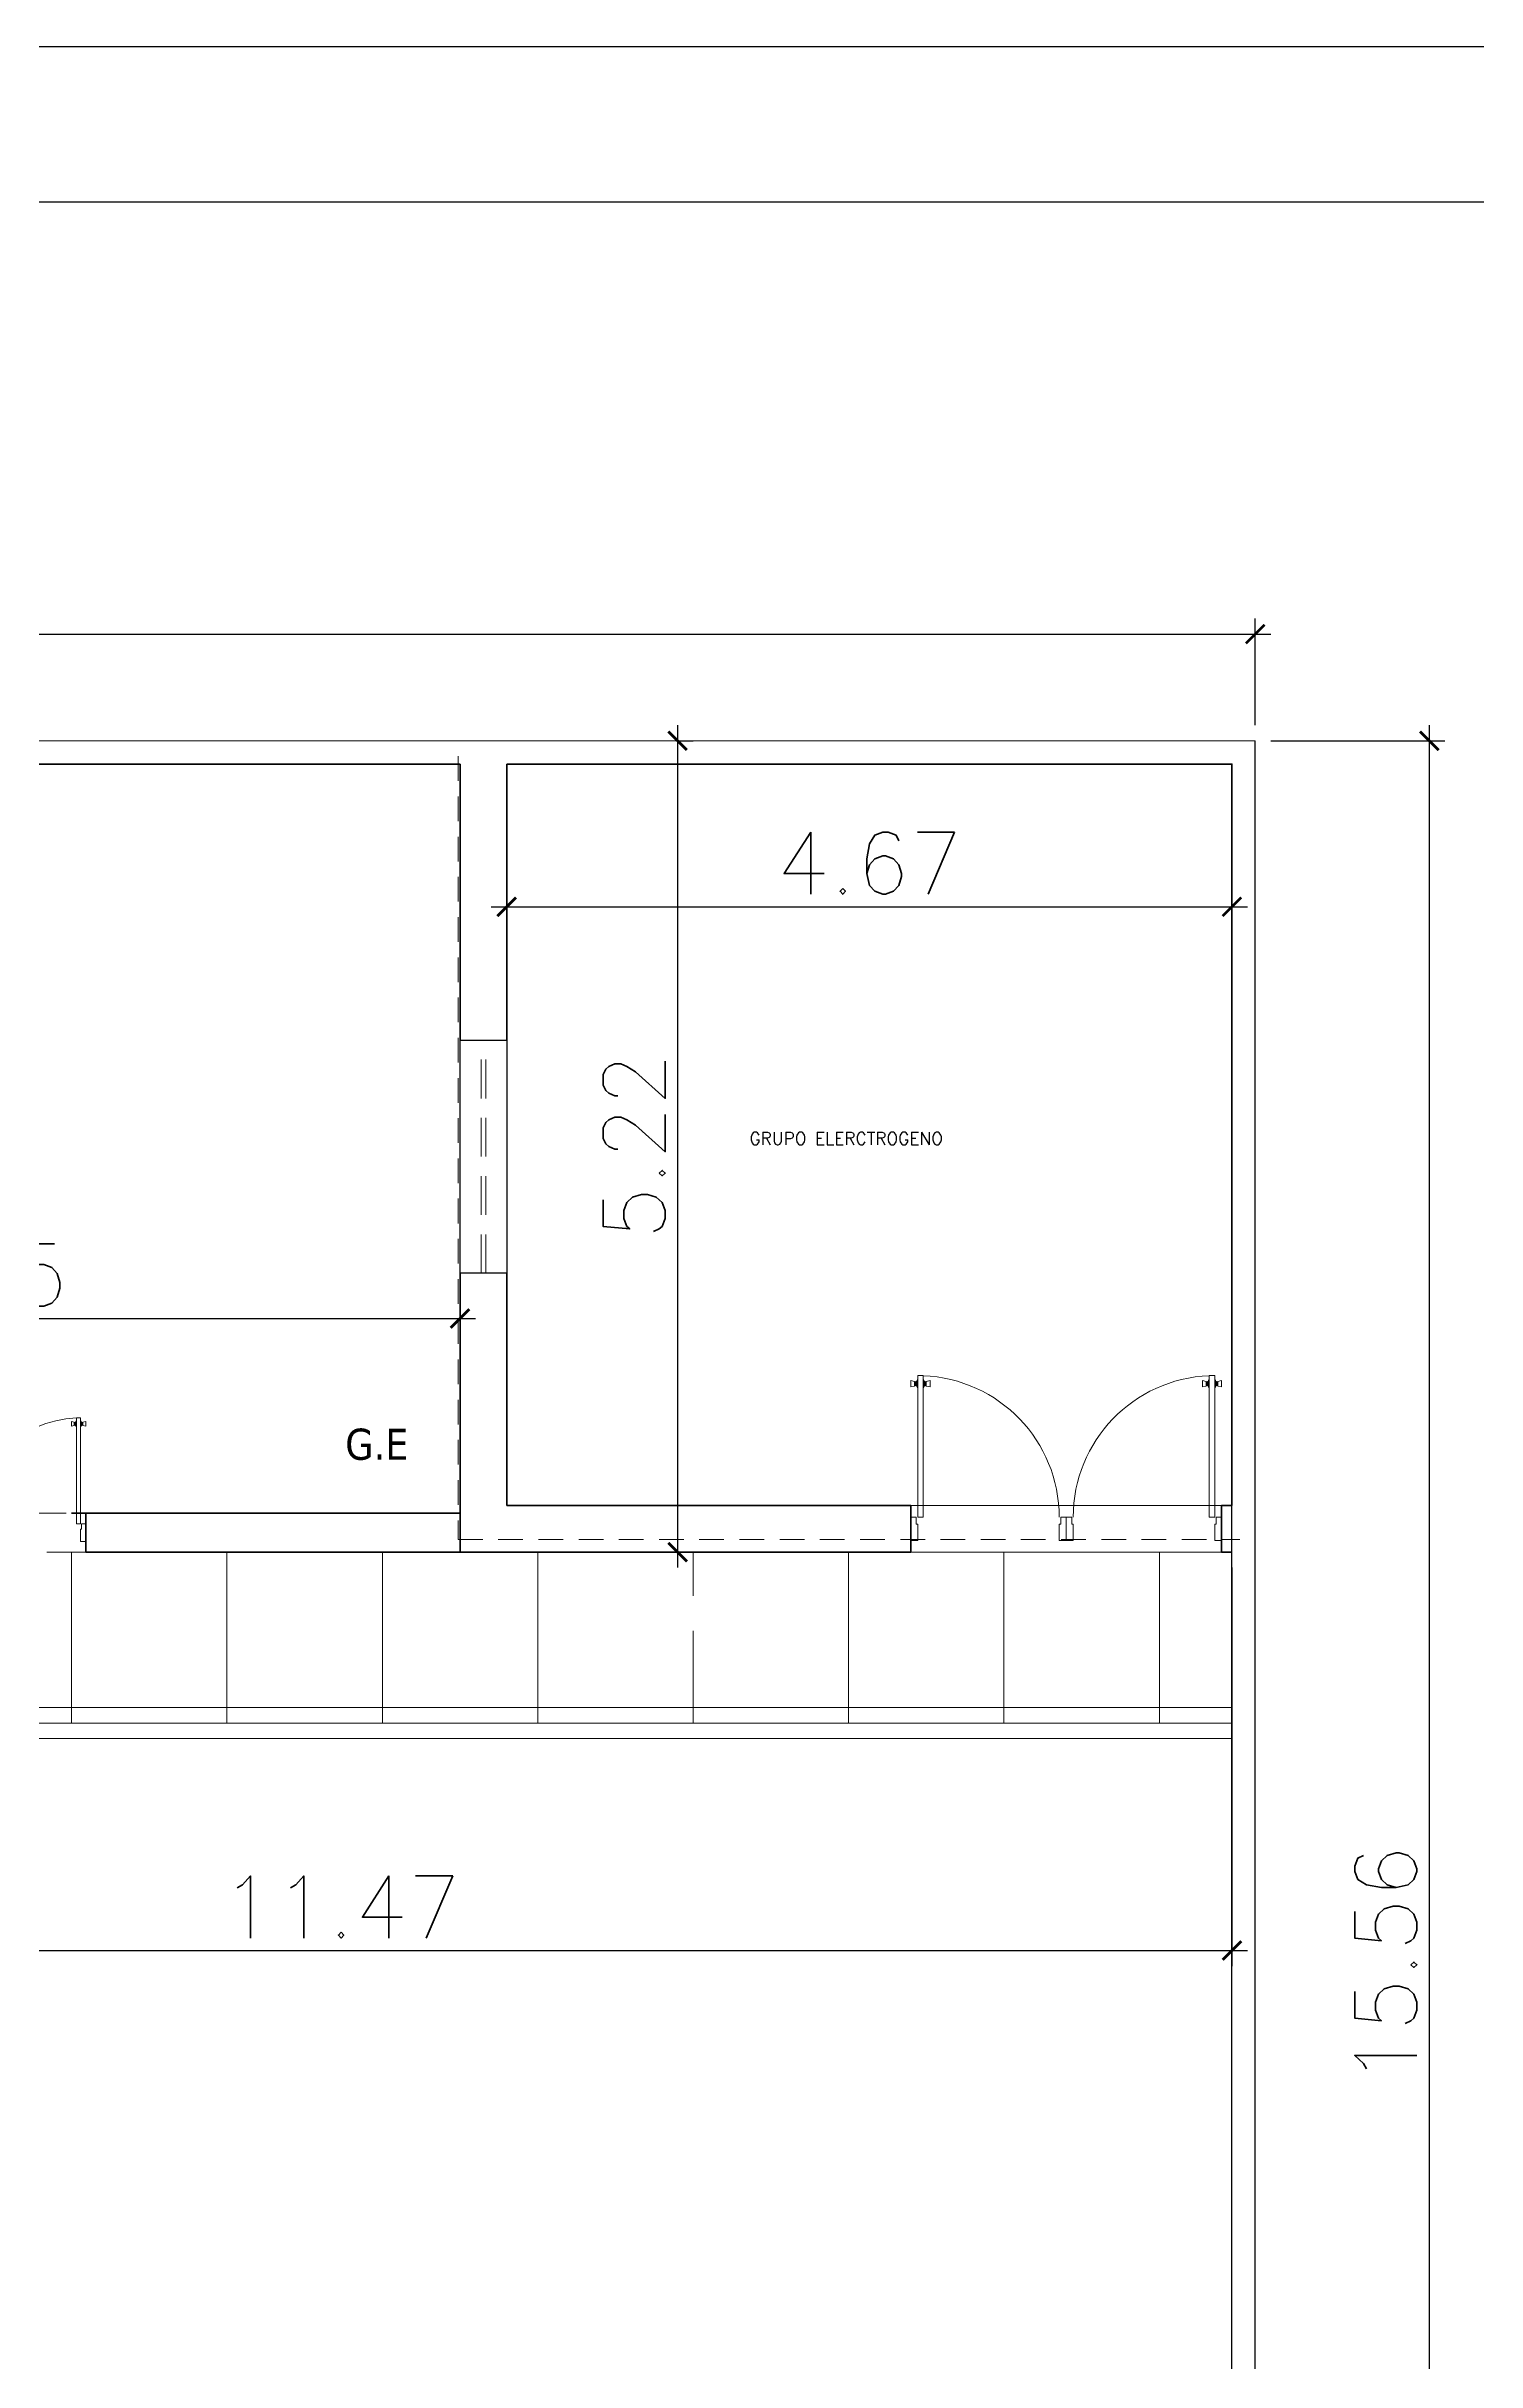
# Model space of a CAD drawing. Header units: metres. Extents: x 2026 to 2182, y 1015 to 1085.
# Drawn here: x 2163.89 to 2173.09, y 1070.57 to 1085.47 of the extents above; entities that cross this region are included whole.
import ezdxf

# ---------------------------------------------------------------- set-up
doc = ezdxf.new("R2010")
doc.units = ezdxf.units.M
for name, pattern in [('HIDDEN', [9.525, 6.35, -3.175]), ('Z-GAS HUANUCO CASCO_2DA ETAPA_$0$DASHED2', [0.375, 0.25, -0.125]), ('Z-GAS HUANUCO CASCO_2DA ETAPA_$0$HIDDEN', [0.375, 0.25, -0.125])]:
    doc.linetypes.add(name, pattern=pattern)
doc.layers.get('Defpoints').update_dxf_attribs({"lineweight": 0})
doc.layers.add('0.2', color=2, linetype='Continuous')
for name, color, linetype, lineweight in [('HATCH', 8, 'Continuous', 5), ('muro00', 252, 'Continuous', 0), ('muro02', 3, 'Continuous', 18), ('proyeccion', 5, 'HIDDEN', 13), ('VIAS', 8, 'HIDDEN', 9), ('Z-GAS HUANUCO CASCO_2DA ETAPA_$0$MUROS', 1, 'Continuous', 40), ('Z-GAS HUANUCO CASCO_2DA ETAPA_$0$MUROS BAJOS', 6, 'Continuous', 25), ('Z-GAS HUANUCO CASCO_2DA ETAPA_$0$PROYECCIONES', 4, 'Z-GAS HUANUCO CASCO_2DA ETAPA_$0$DASHED2', 5), ('Z-GAS HUANUCO CASCO_2DA ETAPA_$0$PUERTa', 9, 'Continuous', 9), ('Z-GAS HUANUCO CASCO_2DA ETAPA_$0$T-TITULOS', 4, 'Z-GAS HUANUCO CASCO_2DA ETAPA_$0$DASHED2', 5), ('Z-GAS HUANUCO CASCO_2DA ETAPA_$0$VENTANAS ALTAS', 9, 'Z-GAS HUANUCO CASCO_2DA ETAPA_$0$HIDDEN', 9), ('Z-GAS HUANUCO CASCO_2DA ETAPA_$0$VEREDA', 4, 'Continuous', 15)]:
    doc.layers.add(name, color=color, linetype=linetype, lineweight=lineweight)
doc.styles.add('COTA50', font='romans.shx', dxfattribs={"height": 0.4})
doc.styles.add('ROMANS', font='ROMANS')
doc.styles.add('Z-GAS HUANUCO CASCO_2DA ETAPA_$0$TITULOS', font='tahoma.ttf', dxfattribs={"height": 0.3})
doc.dimstyles.new('1-100', dxfattribs={"dimscale": 0.1, "dimtxt": 0.4, "dimasz": 1.2, "dimexe": 1, "dimexo": 1, "dimgap": 0.8, "dimtad": 1, "dimzin": 4, "dimdsep": 46, "dimtxsty": 'COTA50', "dimblk": 'ARCHTICK', "dimcen": 2.5, "dimdle": 1, "dimclrd": 1, "dimclre": 1, "dimclrt": 256, "dimadec": 0, "dimazin": 0, "dimtfac": 1, "dimtix": 1, "dimtmove": 2, "dimatfit": 3, "dimfxl": 0, "dimtolj": 1, "dimtzin": 4, "dimarcsym": 0})

# ---------------------------------------------------------------- blocks, each defined once
blk = doc.blocks.new('_ARCHTICK')
at = {"color": 0, "linetype": 'ByBlock', "const_width": 0.15}
blk.add_lwpolyline([(-0.5, -0.5), (0.5, 0.5)], dxfattribs=at)
blk = doc.blocks.new('*D39')
at = {"color": 1, "lineweight": -2}
for p, q in [((2070.76, 1081.1), (2070.76, 1081.786)), ((2171.668, 1081.1), (2171.668, 1081.786)), ((2070.66, 1081.686), (2171.768, 1081.686))]:
    blk.add_line(p, q, dxfattribs=at)
at = {"layer": 'Defpoints', "color": 0}
for p in [(2171.668, 1081.686), (2070.76, 1081), (2171.668, 1081)]:
    blk.add_point(p, dxfattribs=at)
at = {"color": 1, "lineweight": -2, "xscale": 0.1199999999999999, "yscale": 0.1199999999999999, "zscale": 0.1199999999999999, "rotation": 180}
blk.add_blockref('_ARCHTICK', (2070.76, 1081.686), dxfattribs=at)
at = {"color": 1, "lineweight": -2, "xscale": 0.1199999999999999, "yscale": 0.1199999999999999, "zscale": 0.1199999999999999}
blk.add_blockref('_ARCHTICK', (2171.668, 1081.686), dxfattribs=at)
at = {"insert": (2121.214, 1081.966), "char_height": 0.4, "attachment_point": 5, "style": 'COTA50'}
blk.add_mtext('\\A1;100.91', dxfattribs=at)
blk = doc.blocks.new('*D44')
at = {"color": 1, "lineweight": -2}
for p, q in [((2172.788, 1081.1), (2172.788, 1065.15)), ((2171.768, 1081), (2172.888, 1081)), ((2171.768, 1065.25), (2172.888, 1065.25))]:
    blk.add_line(p, q, dxfattribs=at)
at = {"layer": 'Defpoints', "color": 0}
for p in [(2171.668, 1081), (2171.668, 1065.25), (2172.788, 1065.25)]:
    blk.add_point(p, dxfattribs=at)
at = {"color": 1, "lineweight": -2, "xscale": 0.1199999999999999, "yscale": 0.1199999999999999, "zscale": 0.1199999999999999}
for p, rotation in [((2172.788, 1081), 90), ((2172.788, 1065.25), 270)]:
    blk.add_blockref('_ARCHTICK', p, dxfattribs=dict(at, rotation=rotation))
at = {"insert": (2172.508, 1073.125), "char_height": 0.4, "attachment_point": 5, "rotation": 90, "style": 'COTA50'}
blk.add_mtext('\\A1;15.56', dxfattribs=at)
blk = doc.blocks.new('*D45')
at = {"color": 1, "lineweight": -2}
for p, q in [((2166.751, 1079.932), (2171.618, 1079.932)), ((2166.851, 1079.862), (2166.851, 1079.832)), ((2171.518, 1079.862), (2171.518, 1079.832))]:
    blk.add_line(p, q, dxfattribs=at)
at = {"layer": 'Defpoints', "color": 0}
for p in [(2166.851, 1079.962), (2171.518, 1079.962), (2171.518, 1079.932)]:
    blk.add_point(p, dxfattribs=at)
at = {"color": 1, "lineweight": -2, "xscale": 0.1199999999999999, "yscale": 0.1199999999999999, "zscale": 0.1199999999999999, "rotation": 180}
blk.add_blockref('_ARCHTICK', (2166.851, 1079.932), dxfattribs=at)
at = {"color": 1, "lineweight": -2, "xscale": 0.1199999999999999, "yscale": 0.1199999999999999, "zscale": 0.1199999999999999}
blk.add_blockref('_ARCHTICK', (2171.518, 1079.932), dxfattribs=at)
at = {"insert": (2169.185, 1080.212), "char_height": 0.4, "attachment_point": 5, "style": 'COTA50'}
blk.add_mtext('\\A1;4.67', dxfattribs=at)
blk = doc.blocks.new('*D73')
at = {"color": 1, "lineweight": -2}
for p, q in [((2160.051, 1075.68), (2160.051, 1073.117)), ((2171.518, 1075.68), (2171.518, 1073.117)), ((2159.951, 1073.217), (2171.618, 1073.217))]:
    blk.add_line(p, q, dxfattribs=at)
at = {"layer": 'Defpoints', "color": 0}
for p in [(2160.051, 1075.78), (2171.518, 1075.78), (2171.518, 1073.217)]:
    blk.add_point(p, dxfattribs=at)
at = {"color": 1, "lineweight": -2, "xscale": 0.1199999999999999, "yscale": 0.1199999999999999, "zscale": 0.1199999999999999, "rotation": 180}
blk.add_blockref('_ARCHTICK', (2160.051, 1073.217), dxfattribs=at)
at = {"color": 1, "lineweight": -2, "xscale": 0.1199999999999999, "yscale": 0.1199999999999999, "zscale": 0.1199999999999999}
blk.add_blockref('_ARCHTICK', (2171.518, 1073.217), dxfattribs=at)
at = {"insert": (2165.785, 1073.497), "char_height": 0.4, "attachment_point": 5, "style": 'COTA50'}
blk.add_mtext('\\A1;11.47', dxfattribs=at)
blk = doc.blocks.new('*D82')
at = {"color": 1, "lineweight": -2}
for p, q in [((2160.301, 1077.08), (2160.301, 1077.383)), ((2166.551, 1077.08), (2166.551, 1077.383)), ((2160.201, 1077.283), (2166.651, 1077.283))]:
    blk.add_line(p, q, dxfattribs=at)
at = {"layer": 'Defpoints', "color": 0}
for p in [(2166.551, 1077.283), (2160.301, 1076.98), (2166.551, 1076.98)]:
    blk.add_point(p, dxfattribs=at)
at = {"color": 1, "lineweight": -2, "xscale": 0.1199999999999999, "yscale": 0.1199999999999999, "zscale": 0.1199999999999999, "rotation": 180}
blk.add_blockref('_ARCHTICK', (2160.301, 1077.283), dxfattribs=at)
at = {"color": 1, "lineweight": -2, "xscale": 0.1199999999999999, "yscale": 0.1199999999999999, "zscale": 0.1199999999999999}
blk.add_blockref('_ARCHTICK', (2166.551, 1077.283), dxfattribs=at)
at = {"insert": (2163.426, 1077.563), "char_height": 0.4, "attachment_point": 5, "style": 'COTA50'}
blk.add_mtext('\\A1;6.25', dxfattribs=at)
blk = doc.blocks.new('*D83')
at = {"color": 1, "lineweight": -2}
for p, q in [((2167.951, 1081.1), (2167.951, 1075.68)), ((2167.947, 1081), (2168.051, 1081)), ((2167.947, 1075.78), (2168.051, 1075.78))]:
    blk.add_line(p, q, dxfattribs=at)
at = {"layer": 'Defpoints', "color": 0}
for p in [(2167.847, 1081), (2167.847, 1075.78), (2167.951, 1075.78)]:
    blk.add_point(p, dxfattribs=at)
at = {"color": 1, "lineweight": -2, "xscale": 0.1199999999999999, "yscale": 0.1199999999999999, "zscale": 0.1199999999999999}
for p, rotation in [((2167.951, 1081), 90), ((2167.951, 1075.78), 270)]:
    blk.add_blockref('_ARCHTICK', p, dxfattribs=dict(at, rotation=rotation))
at = {"insert": (2167.671, 1078.39), "char_height": 0.4, "attachment_point": 5, "rotation": 90, "style": 'COTA50'}
blk.add_mtext('\\A1;5.22', dxfattribs=at)
blk = doc.blocks.new('Z-GAS HUANUCO CASCO_2DA ETAPA_$0$COSTA GAS_ CASCO$0$P-100')
at = {"layer": 'Z-GAS HUANUCO CASCO_2DA ETAPA_$0$PUERTa', "color": 9}
for p, q in [((0.045, 0), (0, 0)), ((0, -0.15), (0, 0)), ((0.045, -0.105), (0.045, 0)), ((0.955, 0), (1, 0)), ((0.955, -0.105), (0.955, 0)), ((1, -0.15), (1, 0)), ((0.045, -0.105), (0.035, -0.105)), ((0.035, -0.15), (0.035, -0.105)), ((0.955, -0.105), (0.965, -0.105)), ((0.965, -0.15), (0.965, -0.105)), ((0.035, -0.15), (0, -0.15)), ((0.045, -0.15), (0.045, -1.06)), ((0.045, -0.15), (0.08, -0.15)), ((0.08, -1.06), (0.08, -0.15)), ((0.965, -0.15), (1, -0.15)), ((0.001, -1.028), (0.001, -0.988)), ((0.025, -0.993), (0.001, -0.988)), ((0.025, -1.023), (0.001, -1.028)), ((0.025, -1), (0.025, -0.993)), ((0.029, -1), (0.025, -1)), ((0.025, -1), (0.025, -1.017)), ((0.029, -1.017), (0.025, -1.017)), ((0.025, -1.017), (0.025, -1.023)), ((0.029, -1), (0.029, -0.997)), ((0.033, -0.997), (0.029, -0.997)), ((0.029, -1), (0.029, -1.017)), ((0.029, -1.017), (0.029, -1.019)), ((0.033, -1.019), (0.029, -1.019)), ((0.037, -0.994), (0.033, -0.994)), ((0.033, -0.997), (0.033, -0.994)), ((0.033, -0.997), (0.033, -1.019)), ((0.033, -1.019), (0.033, -1.023)), ((0.037, -1.023), (0.033, -1.023)), ((0.043, -0.982), (0.037, -0.994)), ((0.037, -0.994), (0.037, -1.023)), ((0.043, -1.035), (0.037, -1.023)), ((0.043, -0.982), (0.043, -1.035)), ((0.045, -0.982), (0.043, -0.982)), ((0.045, -1.035), (0.043, -1.035)), ((0.08, -0.982), (0.082, -0.982)), ((0.08, -1.008), (0.08, -1.008)), ((0.08, -1.008), (0.08, -1.008)), ((0.08, -1.035), (0.082, -1.035)), ((0.082, -0.982), (0.082, -1.035)), ((0.082, -0.982), (0.088, -0.994)), ((0.082, -1.035), (0.088, -1.023)), ((0.088, -0.994), (0.088, -1.023)), ((0.088, -0.994), (0.092, -0.994)), ((0.088, -1.023), (0.092, -1.023)), ((0.092, -0.997), (0.092, -0.994)), ((0.092, -0.997), (0.096, -0.997)), ((0.092, -0.997), (0.092, -1.019)), ((0.092, -1.019), (0.096, -1.019)), ((0.092, -1.019), (0.092, -1.023)), ((0.096, -1), (0.096, -0.997)), ((0.096, -1), (0.096, -1.017)), ((0.096, -1), (0.1, -1)), ((0.096, -1.017), (0.1, -1.017)), ((0.096, -1.017), (0.096, -1.019)), ((0.1, -0.993), (0.124, -0.988)), ((0.1, -1), (0.1, -0.993)), ((0.1, -1), (0.1, -1.017)), ((0.1, -1.017), (0.1, -1.023)), ((0.1, -1.023), (0.124, -1.028)), ((0.124, -1.028), (0.124, -0.988)), ((0.045, -1.06), (0.08, -1.06))]:
    blk.add_line(p, q, dxfattribs=at)
blk.add_arc((0.045, -0.15), 0.91, 272.2042, 0, dxfattribs=at)

msp = doc.modelspace()

# ---------------------------------------------------------------- linework, layer by layer
at = {"color": 1}
msp.add_lwpolyline([(2067.325, 1085.467), (2181.527, 1085.467), (2181.527, 1014.984), (2067.325, 1014.984)], close=True, dxfattribs=at)
at = {"color": 5}
msp.add_lwpolyline([(2068.325, 1084.467), (2180.527, 1084.467), (2180.527, 1015.984), (2068.325, 1015.984)], close=True, dxfattribs=at)
at = {"layer": '0.2'}
for p, q in [((2171.668, 1065.45), (2171.668, 1081)), ((2171.518, 1065.45), (2171.518, 1080.85))]:
    msp.add_line(p, q, dxfattribs=at)
at = {"layer": 'HATCH'}
for p, q in [((2164.051, 1075.78), (2164.051, 1074.68)), ((2165.051, 1075.78), (2165.051, 1074.68)), ((2166.051, 1075.78), (2166.051, 1074.68)), ((2167.051, 1075.78), (2167.051, 1074.68)), ((2168.051, 1075.78), (2168.051, 1075.498)), ((2169.051, 1075.78), (2169.051, 1074.68)), ((2170.051, 1075.78), (2170.051, 1074.68)), ((2171.051, 1075.78), (2171.051, 1074.68)), ((2168.051, 1075.273), (2168.051, 1074.68)), ((2160.051, 1074.78), (2171.518, 1074.78))]:
    msp.add_line(p, q, dxfattribs=at)
msp.add_lwpolyline([(2160.051, 1074.68), (2171.518, 1074.68)], dxfattribs=at)
at = {"layer": 'muro02'}
msp.add_line((2171.668, 1081), (2070.76, 1081), dxfattribs=at)
at = {"layer": 'proyeccion', "linetype": 'HIDDEN', "ltscale": 0.025}
msp.add_lwpolyline([(2166.538, 1080.9), (2166.538, 1075.86), (2171.568, 1075.86)], dxfattribs=at)
at = {"layer": 'VIAS'}
for p, q in [((2166.851, 1079.074), (2166.851, 1080.85)), ((2166.851, 1076.08), (2166.851, 1077.574)), ((2166.851, 1076.08), (2169.451, 1076.08)), ((2171.451, 1076.08), (2169.451, 1076.08)), ((2169.451, 1075.78), (2171.451, 1075.78))]:
    msp.add_line(p, q, dxfattribs=at)
for points in [[(2166.551, 1077.574), (2166.551, 1075.78), (2169.451, 1075.78)], [(2164.051, 1076.03), (2164.301, 1076.03)], [(2164.142, 1076.03), (2166.551, 1076.03)], [(2164.142, 1075.78), (2166.551, 1075.78)]]:
    msp.add_lwpolyline(points, dxfattribs=at)
at = {"layer": 'Z-GAS HUANUCO CASCO_2DA ETAPA_$0$MUROS'}
for p, q in [((2166.551, 1079.074), (2166.551, 1080.85)), ((2166.551, 1079.074), (2166.551, 1080.85)), ((2166.851, 1079.074), (2166.851, 1080.85)), ((2166.851, 1079.074), (2166.851, 1080.85)), ((2166.551, 1075.78), (2166.551, 1077.574)), ((2166.851, 1076.08), (2166.851, 1077.574)), ((2166.851, 1076.08), (2166.851, 1077.574)), ((2164.051, 1076.03), (2164.301, 1076.03)), ((2164.142, 1076.03), (2166.551, 1076.03)), ((2164.142, 1075.78), (2164.142, 1076.03)), ((2166.851, 1076.08), (2169.451, 1076.08)), ((2166.851, 1076.08), (2169.451, 1076.08)), ((2169.451, 1075.78), (2169.451, 1076.08)), ((2169.451, 1075.78), (2169.451, 1076.08)), ((2171.451, 1075.78), (2171.451, 1076.08)), ((2171.451, 1075.78), (2171.451, 1076.08)), ((2171.451, 1076.08), (2171.518, 1076.08)), ((2171.451, 1075.78), (2171.451, 1076.08)), ((2171.451, 1075.78), (2171.451, 1076.08)), ((2171.451, 1076.08), (2171.518, 1076.08)), ((2164.142, 1075.78), (2166.551, 1075.78)), ((2164.142, 1075.78), (2164.301, 1075.78)), ((2166.551, 1075.78), (2169.451, 1075.78)), ((2171.451, 1075.78), (2171.518, 1075.78))]:
    msp.add_line(p, q, dxfattribs=at)
for points in [[(2166.551, 1080.85), (2160.301, 1080.85)], [(2171.518, 1076.08), (2171.518, 1080.85), (2166.851, 1080.85)], [(2166.551, 1077.574), (2166.551, 1075.78), (2169.451, 1075.78)]]:
    msp.add_lwpolyline(points, dxfattribs=at)
at = {"layer": 'Z-GAS HUANUCO CASCO_2DA ETAPA_$0$MUROS BAJOS'}
msp.add_lwpolyline([(2166.851, 1079.074), (2166.851, 1077.574), (2166.551, 1077.574), (2166.551, 1079.074)], close=True, dxfattribs=at)
msp.add_lwpolyline([(2166.851, 1079.074), (2166.851, 1077.574), (2166.551, 1077.574), (2166.551, 1079.074)], close=True, dxfattribs=at)
at = {"layer": 'Z-GAS HUANUCO CASCO_2DA ETAPA_$0$PROYECCIONES', "linetype": 'Z-GAS HUANUCO CASCO_2DA ETAPA_$0$DASHED2'}
for p, q in [((2162.642, 1076.03), (2164.142, 1076.03)), ((2171.451, 1076.08), (2169.451, 1076.08)), ((2171.451, 1076.08), (2169.451, 1076.08)), ((2164.142, 1075.78), (2162.642, 1075.78)), ((2169.451, 1075.78), (2171.451, 1075.78)), ((2169.451, 1075.78), (2171.451, 1075.78))]:
    msp.add_line(p, q, dxfattribs=at)
at = {"layer": 'Z-GAS HUANUCO CASCO_2DA ETAPA_$0$VENTANAS ALTAS', "extrusion": (0, 0, -1)}
for p, q in [((2166.686, 1077.574), (2166.686, 1079.074)), ((2166.686, 1077.574), (2166.686, 1079.074)), ((2166.716, 1077.574), (2166.716, 1079.074)), ((2166.716, 1077.574), (2166.716, 1079.074))]:
    msp.add_line(p, q, dxfattribs=at)
at = {"layer": 'Z-GAS HUANUCO CASCO_2DA ETAPA_$0$VEREDA'}
msp.add_lwpolyline([(2160.051, 1074.58), (2171.518, 1074.58)], dxfattribs=at)

# ---------------------------------------------------------------- block references
at = {"layer": 'Z-GAS HUANUCO CASCO_2DA ETAPA_$0$PROYECCIONES', "linetype": 'Z-GAS HUANUCO CASCO_2DA ETAPA_$0$DASHED2', "xscale": -1.000298938166452, "yscale": 1.000298938166819, "zscale": 1.000298938166571, "rotation": 180}
msp.add_blockref('Z-GAS HUANUCO CASCO_2DA ETAPA_$0$COSTA GAS_ CASCO$0$P-100', (2169.451, 1075.855), dxfattribs=at)
at = {"layer": 'Z-GAS HUANUCO CASCO_2DA ETAPA_$0$PUERTa', "linetype": 'ByBlock', "ltscale": 3}
for p, xscale, yscale, zscale, rotation in [((2171.452, 1075.855), 1.000298938166452, 1.000298938166452, 1.000298938166452, 180), ((2164.142, 1075.849), 0.7499425965656437, 0.7499425965656437, 0.7499425965656437, 179.9411214893502)]:
    msp.add_blockref('Z-GAS HUANUCO CASCO_2DA ETAPA_$0$COSTA GAS_ CASCO$0$P-100', p, dxfattribs=dict(at, xscale=xscale, yscale=yscale, zscale=zscale, rotation=rotation))

# ---------------------------------------------------------------- texts
at = {"layer": 'muro00', "insert": (2169.036, 1078.441), "char_height": 0.08, "attachment_point": 5, "style": 'ROMANS'}
msp.add_mtext_dynamic_manual_height_columns('GRUPO ELERCTROGENO', width=1.1786, gutter_width=0.75, heights=[0], dxfattribs=at)
at = {"layer": 'Z-GAS HUANUCO CASCO_2DA ETAPA_$0$T-TITULOS', "insert": (2165.812, 1076.574), "char_height": 0.2, "width": 2.4398, "attachment_point": 1, "style": 'Z-GAS HUANUCO CASCO_2DA ETAPA_$0$TITULOS'}
msp.add_mtext('G.E', dxfattribs=at)

# ---------------------------------------------------------------- dimensions: what is measured, and where the dimension line sits
for base, p1, p2, picture, middle in [((2171.668, 1081.686), (2070.76, 1081), (2171.668, 1081), '*D39', (2121.214, 1081.966)), ((2171.518, 1079.932), (2166.851, 1079.962), (2171.518, 1079.962), '*D45', (2169.185, 1080.212)), ((2166.551, 1077.283), (2160.301, 1076.98), (2166.551, 1076.98), '*D82', (2163.426, 1077.563)), ((2171.518, 1073.217), (2160.051, 1075.78), (2171.518, 1075.78), '*D73', (2165.785, 1073.497))]:
    dim = msp.add_linear_dim(base=base, p1=p1, p2=p2, dimstyle='1-100')
    dim.commit()
    dim.dimension.update_dxf_attribs({"geometry": picture, "text_midpoint": middle})
dim = msp.add_linear_dim(base=(2167.951, 1075.78), p1=(2167.847, 1081), p2=(2167.847, 1075.78), angle=90, dimstyle='1-100')
dim.commit()
dim.dimension.update_dxf_attribs({"geometry": '*D83', "text_midpoint": (2167.671, 1078.39)})
dim = msp.add_linear_dim(base=(2172.788, 1065.25), p1=(2171.668, 1081), p2=(2171.668, 1065.25), angle=90, text='15.56', dimstyle='1-100')
dim.commit()
dim.dimension.update_dxf_attribs({"geometry": '*D44', "text_midpoint": (2172.508, 1073.125)})

doc.saveas('drawing.dxf')
